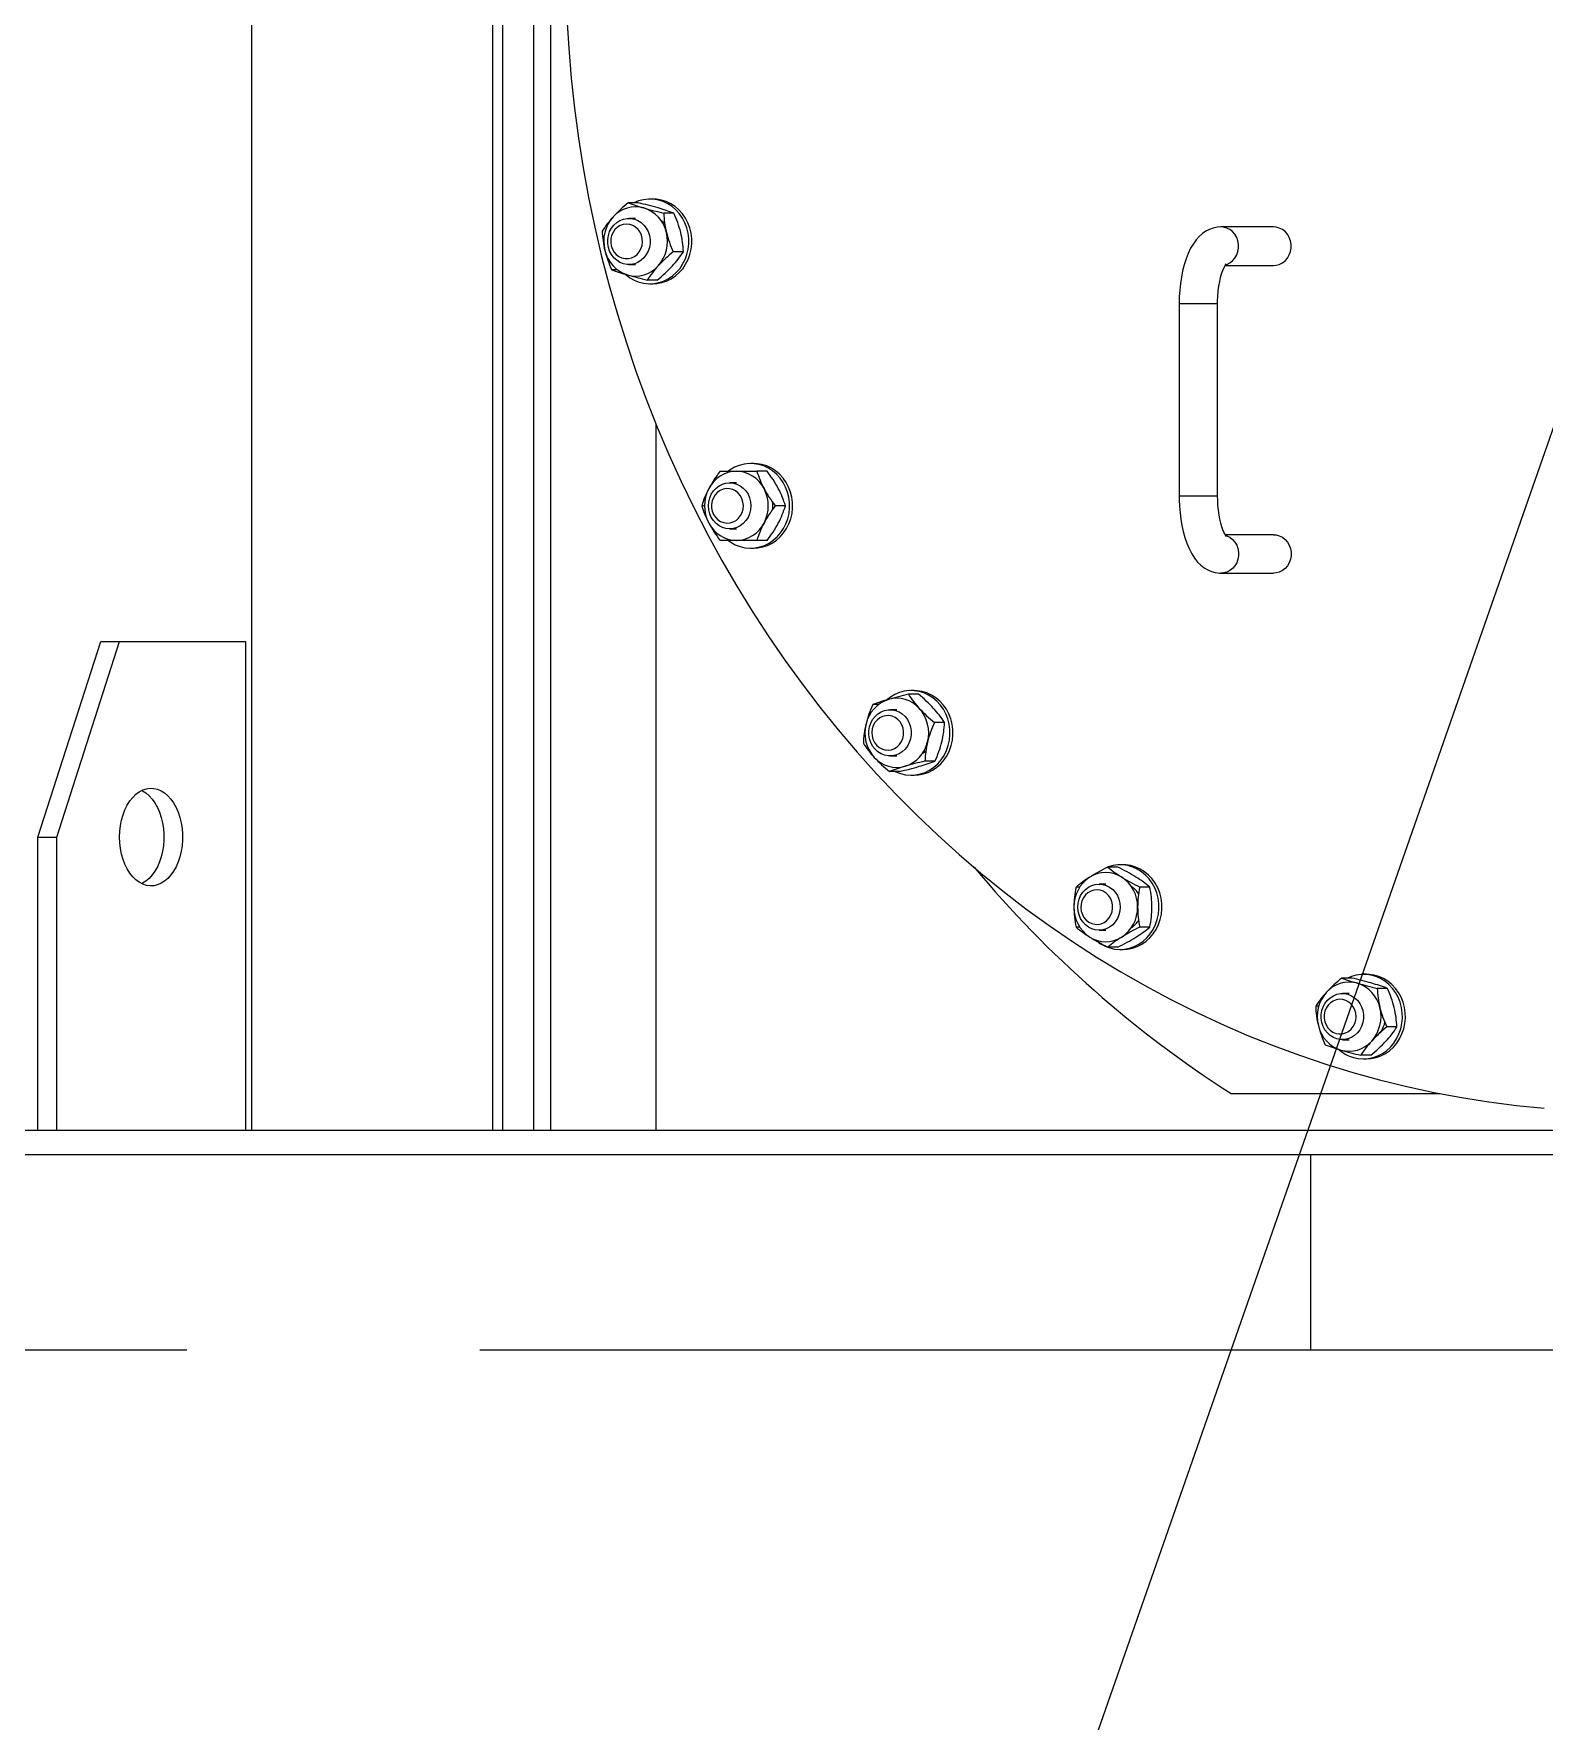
# Model space of a CAD drawing. Header units: inches. Extents: x 0 to 4731, y 0 to 1632.
# Drawn here: x 1572.35 to 1603.27, y 496.93 to 531.47 of the extents above; entities that cross this region are included whole.
import ezdxf

# ---------------------------------------------------------------- set-up
doc = ezdxf.new("R2010")
doc.units = ezdxf.units.IN
doc.header["$LTSCALE"] = 48
doc.header["$MEASUREMENT"] = 0
doc.linetypes.add('PHANTOM2', pattern=[1.25, 0.625, -0.125, 0.125, -0.125, 0.125, -0.125])
for name, color, linetype, lineweight in [('AM_11', 92, 'PHANTOM2', 25), ('AM_6', 140, 'Continuous', 35), ('Equipment-AM_0', 7, 'Continuous', 50)]:
    doc.layers.add(name, color=color, linetype=linetype, lineweight=lineweight)
doc.styles.get("Standard").update_dxf_attribs({"font": 'ROMANS.SHX', "width": 0.7})
doc.dimstyles.new('SLDDIMSTYLE3', dxfattribs={"dimtxt": 0.18, "dimasz": 6.24, "dimexe": 0, "dimexo": 0.0625, "dimgap": 0, "dimtad": 0, "dimtih": 1, "dimtoh": 1, "dimdec": 0, "dimrnd": 1e-09, "dimzin": 0, "dimdsep": 46, "dimlunit": 5, "dimtxsty": 'Standard', "dimsah": 1, "dimcen": 0.09, "dimadec": 0, "dimazin": 0, "dimtfac": 6.24, "dimtdec": 0, "dimtofl": 0, "dimtmove": 0, "dimatfit": 3, "dimfxl": 1, "dimfrac": 2, "dimtolj": 1, "dimtzin": 0, "dimarcsym": 0})

msp = doc.modelspace()

# ---------------------------------------------------------------- linework, layer by layer
at = {"layer": 'AM_11'}
for p, q in [((1521.479229, 504.530171), (1598.479229, 504.530171)), ((1598.479229, 504.530171), (1708.479229, 504.530171))]:
    msp.add_line(p, q, dxfattribs=at)
at = {"layer": 'Equipment-AM_0', "lineweight": 18}
for p, q in [((1576.810398, 509.030171), (1576.810398, 652.530171)), ((1581.951048, 509.030171), (1581.951048, 548.896312)), ((1582.58596, 509.030171), (1582.58596, 548.896312)), ((1582.934142, 509.030171), (1582.934142, 548.896312)), ((1581.741693, 509.030171), (1581.741693, 548.384545)), ((1584.721295, 528.012436), (1584.514687, 528.012436)), ((1585.020616, 528.088168), (1584.959084, 528.088168)), ((1584.666805, 527.694468), (1584.528357, 527.694468)), ((1585.44887, 527.800646), (1585.242263, 527.800646)), ((1597.725675, 527.51836), (1596.648857, 527.51836)), ((1585.643823, 527.010237), (1585.437216, 527.010237)), ((1584.290184, 526.643407), (1584.177018, 526.643407)), ((1584.528357, 526.749586), (1584.666805, 526.749586)), ((1585.111201, 526.431618), (1584.904594, 526.431618)), ((1596.735155, 526.730958), (1597.725675, 526.730958)), ((1584.959084, 526.355885), (1585.020616, 526.355885)), ((1595.793663, 525.943557), (1595.793663, 522.006549)), ((1596.581064, 525.943557), (1595.793663, 525.943557)), ((1596.581064, 522.006549), (1596.581064, 525.943557)), ((1585.088512, 509.030171), (1585.088512, 523.473402)), ((1587.084259, 522.67584), (1587.022727, 522.67584)), ((1586.396663, 522.51836), (1586.730448, 522.51836)), ((1586.730448, 522.282139), (1586.592, 522.282139)), ((1586.730448, 522.51836), (1587.149904, 522.51836)), ((1587.356512, 522.51836), (1587.149904, 522.51836)), ((1596.581064, 522.006549), (1595.793663, 522.006549)), ((1586.078121, 521.809698), (1586.020042, 521.809698)), ((1587.733132, 521.809698), (1587.526525, 521.809698)), ((1586.592, 521.337257), (1586.730448, 521.337257)), ((1586.730448, 521.101037), (1586.396663, 521.101037)), ((1587.149904, 521.101037), (1586.730448, 521.101037)), ((1587.022727, 520.943557), (1587.084259, 520.943557)), ((1587.356512, 521.101037), (1587.149904, 521.101037)), ((1597.725675, 521.219147), (1596.735113, 521.219147)), ((1596.648857, 520.431745), (1597.725675, 520.431745)), ((1572.432476, 515.030171), (1573.720637, 519.030171)), ((1572.814955, 515.030171), (1574.103116, 519.030171)), ((1573.720637, 519.030171), (1574.103116, 519.030171)), ((1574.103116, 519.030171), (1576.679436, 519.030171)), ((1576.679436, 519.030171), (1576.679436, 509.030171)), ((1590.457626, 517.952435), (1590.251019, 517.952435)), ((1590.367041, 518.028168), (1590.305509, 518.028168)), ((1589.636609, 517.740646), (1589.523443, 517.740646)), ((1590.013229, 517.634467), (1589.874781, 517.634467)), ((1590.990248, 517.373816), (1590.783641, 517.373816)), ((1589.874781, 516.689585), (1590.013229, 516.689585)), ((1590.795295, 516.583407), (1590.588687, 516.583407)), ((1590.067719, 516.371617), (1589.861112, 516.371617)), ((1590.305509, 516.295885), (1590.367041, 516.295885)), ((1572.432476, 509.030171), (1572.432476, 515.030171)), ((1572.432476, 515.030171), (1572.814955, 515.030171)), ((1572.814955, 509.030171), (1572.814955, 515.030171)), ((1594.540877, 514.414034), (1594.33427, 514.414034)), ((1594.645245, 514.461884), (1594.583713, 514.461884)), ((1593.758812, 514.004888), (1593.681944, 514.004888)), ((1594.291434, 514.068183), (1594.152986, 514.068183)), ((1595.193203, 514.004888), (1594.986596, 514.004888)), ((1593.758812, 513.186596), (1593.681944, 513.186596)), ((1594.152986, 513.123301), (1594.291434, 513.123301)), ((1595.193203, 513.186596), (1594.986596, 513.186596)), ((1594.540877, 512.777451), (1594.33427, 512.777451)), ((1594.583713, 512.729601), (1594.645245, 512.729601)), ((1599.327998, 512.144292), (1599.121391, 512.144292)), ((1599.62732, 512.220024), (1599.565788, 512.220024)), ((1600.055574, 511.932502), (1599.848967, 511.932502)), ((1599.273509, 511.826323), (1599.13506, 511.826323)), ((1598.650995, 511.565672), (1598.588769, 511.565672)), ((1600.250527, 511.142093), (1600.04392, 511.142093)), ((1599.13506, 510.881442), (1599.273509, 510.881442)), ((1599.717905, 510.563473), (1599.511298, 510.563473)), ((1599.565788, 510.487741), (1599.62732, 510.487741)), ((1596.85751, 509.778202), (1601.139859, 509.778202)), ((1557.354067, 509.030171), (1653.229229, 509.030171)), ((1556.966607, 508.530171), (1598.479229, 508.530171)), ((1598.479229, 508.530171), (1598.479229, 504.530171)), ((1598.479229, 508.530171), (1708.479229, 508.530171))]:
    msp.add_line(p, q, dxfattribs=at)
at = {"layer": 'Equipment-AM_0', "lineweight": 18, "flags": 128}
for points in [[(1583.259335, 531.793888), (1583.296566, 531.176806), (1583.348653, 530.560994), (1583.41556, 529.946875), (1583.497243, 529.334868), (1583.593644, 528.725394), (1583.704699, 528.118871), (1583.83033, 527.515713), (1583.970452, 526.916335), (1584.124968, 526.321147), (1584.293773, 525.730557), (1584.476751, 525.144969), (1584.673777, 524.564786), (1584.884715, 523.990405), (1585.109421, 523.422218), (1585.347742, 522.860617), (1585.599513, 522.305986), (1585.864562, 521.758704), (1586.142707, 521.219147), (1586.433759, 520.687685), (1586.737517, 520.164682), (1587.053773, 519.650496), (1587.38231, 519.14548), (1587.722904, 518.649979), (1588.075321, 518.164335), (1588.439318, 517.688878), (1588.814648, 517.223936), (1589.201053, 516.769826), (1589.598267, 516.326861), (1590.006019, 515.895343), (1590.424029, 515.475569), (1590.852011, 515.067825), (1591.289671, 514.672392), (1591.736709, 514.289541), (1592.192819, 513.919533), (1592.657689, 513.562623), (1593.131, 513.219055), (1593.612427, 512.889064), (1594.10164, 512.572878), (1594.598305, 512.270711), (1595.10208, 511.982772), (1595.612622, 511.709258), (1596.129578, 511.450357), (1596.652596, 511.206245), (1597.181317, 510.97709), (1597.715379, 510.763049), (1598.254415, 510.564269), (1598.798056, 510.380886), (1599.345929, 510.213025), (1599.89766, 510.060802), (1600.45287, 509.924322), (1601.011177, 509.803677), (1601.572201, 509.69895), (1602.135556, 509.610213), (1602.700856, 509.537527), (1603.267714, 509.480942)], [(1584.453463, 526.552336), (1584.465321, 526.541974), (1584.549424, 526.478964), (1584.640255, 526.428154), (1584.73632, 526.39038), (1584.836044, 526.366261), (1584.937787, 526.356194), (1585.039881, 526.360344), (1585.140647, 526.378643), (1585.238433, 526.41079), (1585.331631, 526.456258), (1585.418713, 526.514299), (1585.498247, 526.583961), (1585.568928, 526.664101), (1585.629595, 526.753401), (1585.679253, 526.850397), (1585.717086, 526.953494), (1585.742472, 527.061001), (1585.754995, 527.171152), (1585.754449, 527.282138), (1585.740843, 527.392137), (1585.714401, 527.499343), (1585.675557, 527.601996), (1585.624948, 527.698409), (1585.563405, 527.787), (1585.49194, 527.866314), (1585.411725, 527.93505), (1585.324078, 527.992077), (1585.230438, 528.03646), (1585.132342, 528.06747), (1585.031401, 528.084598), (1584.929272, 528.087563), (1584.827633, 528.076315), (1584.728153, 528.05104), (1584.633045, 528.012436)], [(1585.020616, 526.355885), (1585.101413, 526.360344), (1585.20218, 526.378643), (1585.299965, 526.41079), (1585.393164, 526.456258), (1585.480245, 526.514299), (1585.559779, 526.583961), (1585.63046, 526.664101), (1585.691128, 526.753401), (1585.740786, 526.850397), (1585.778618, 526.953494), (1585.804004, 527.061001), (1585.816527, 527.171152), (1585.815982, 527.282138), (1585.802376, 527.392137), (1585.775934, 527.499343), (1585.737089, 527.601996), (1585.68648, 527.698409), (1585.624938, 527.787), (1585.553472, 527.866314), (1585.473258, 527.93505), (1585.38561, 527.992077), (1585.29197, 528.03646), (1585.193874, 528.06747), (1585.092933, 528.084598), (1585.020616, 528.088168)], [(1584.108291, 527.09975), (1584.095127, 527.180851), (1584.095127, 527.263203), (1584.108291, 527.344303), (1584.134218, 527.421689), (1584.17212, 527.493008), (1584.220847, 527.556093), (1584.278917, 527.609028), (1584.344567, 527.650204), (1584.4158, 527.67837), (1584.490454, 527.69267), (1584.566259, 527.69267), (1584.640913, 527.67837), (1584.712147, 527.650204), (1584.777796, 527.609028), (1584.835866, 527.556093), (1584.884593, 527.493008), (1584.922496, 527.421689), (1584.948422, 527.344303), (1584.961586, 527.263203), (1584.961586, 527.180851), (1584.948422, 527.09975), (1584.922496, 527.022365), (1584.884593, 526.951046), (1584.835866, 526.887961), (1584.777796, 526.835026), (1584.712147, 526.79385), (1584.640913, 526.765684), (1584.566259, 526.751384), (1584.490454, 526.751384), (1584.4158, 526.765684), (1584.344567, 526.79385), (1584.278917, 526.835026), (1584.220847, 526.887961), (1584.17212, 526.951046), (1584.134218, 527.022365), (1584.108291, 527.09975)], [(1584.167158, 527.130319), (1584.1906, 527.063301), (1584.225981, 527.00278), (1584.271851, 526.951236), (1584.326334, 526.910778), (1584.387198, 526.883062), (1584.451951, 526.869224), (1584.517944, 526.869829), (1584.582473, 526.884854), (1584.642898, 526.913682), (1584.696743, 526.955134), (1584.741806, 527.007513), (1584.776241, 527.068674), (1584.798637, 527.136113), (1584.80808, 527.207069), (1584.804181, 527.278638), (1584.7871, 527.347889), (1584.757537, 527.411988), (1584.716702, 527.468309), (1584.666267, 527.514548), (1584.608296, 527.54881), (1584.545163, 527.569694), (1584.479453, 527.576345), (1584.413855, 527.56849), (1584.351056, 527.54645), (1584.293627, 527.511129), (1584.243917, 527.463971), (1584.203964, 527.406909), (1584.175401, 527.342277), (1584.1594, 527.272723), (1584.156614, 527.201092), (1584.167158, 527.130319)], [(1596.648857, 527.51836), (1596.570104, 527.512939), (1596.488851, 527.495735), (1596.411646, 527.46774), (1596.338709, 527.429718), (1596.269922, 527.382019), (1596.204893, 527.324421), (1596.143141, 527.256051), (1596.08441, 527.175621), (1596.029112, 527.082303), (1595.978474, 526.977038), (1595.933957, 526.862944), (1595.896121, 526.743032), (1595.864678, 526.618683), (1595.839262, 526.490716), (1595.819597, 526.359792), (1595.805507, 526.226586), (1595.796889, 526.091826), (1595.793721, 525.963555), (1595.793663, 525.943557)], [(1596.745718, 526.745281), (1596.767388, 526.752611), (1596.830059, 526.783704), (1596.886181, 526.82712), (1596.933725, 526.881289), (1596.970974, 526.944255), (1596.996581, 527.013741), (1597.00962, 527.087235), (1597.00962, 527.162083), (1596.996581, 527.235577), (1596.970974, 527.305063), (1596.933725, 527.368029), (1596.886181, 527.422198), (1596.830059, 527.465614), (1596.767388, 527.496706), (1596.700432, 527.514352), (1596.648507, 527.518359)], [(1597.725675, 526.730958), (1597.777251, 526.734965), (1597.844206, 526.752611), (1597.906877, 526.783704), (1597.962999, 526.82712), (1598.010543, 526.881289), (1598.047792, 526.944255), (1598.073399, 527.013741), (1598.086438, 527.087235), (1598.086438, 527.162083), (1598.073399, 527.235577), (1598.047792, 527.305063), (1598.010543, 527.368029), (1597.962999, 527.422198), (1597.906877, 527.465614), (1597.844206, 527.496706), (1597.777251, 527.514352), (1597.725675, 527.51836)], [(1596.581064, 525.943557), (1596.581648, 525.998917), (1596.586022, 526.104444), (1596.594567, 526.207469), (1596.607026, 526.306187), (1596.622991, 526.398877), (1596.641883, 526.48388), (1596.662926, 526.559625), (1596.68511, 526.624693), (1596.707164, 526.677905), (1596.727529, 526.718456), (1596.744383, 526.746088), (1596.755704, 526.761279), (1596.759082, 526.765031)], [(1586.569701, 521.096964), (1586.616728, 521.064268), (1586.707807, 521.013986), (1586.804057, 520.97677), (1586.903897, 520.953231), (1587.005689, 520.943754), (1587.10776, 520.948497), (1587.208436, 520.96738), (1587.306062, 521.000094), (1587.399035, 521.046102), (1587.48583, 521.104648), (1587.56502, 521.174771), (1587.635306, 521.25532), (1587.695534, 521.344971), (1587.744714, 521.442253), (1587.782039, 521.545569), (1587.806896, 521.653222), (1587.818877, 521.763444), (1587.817785, 521.874425), (1587.803639, 521.984344), (1587.776669, 522.091395), (1587.737321, 522.19382), (1587.686238, 522.289938), (1587.624261, 522.378171), (1587.552407, 522.45707), (1587.471855, 522.525338), (1587.383928, 522.581856), (1587.290071, 522.625695), (1587.191824, 522.656135), (1587.0908, 522.672677), (1586.988659, 522.675049), (1586.887077, 522.663212), (1586.787722, 522.63736), (1586.692226, 522.597918), (1586.602157, 522.545533), (1586.564799, 522.518726)], [(1587.084259, 520.943557), (1587.169293, 520.948497), (1587.269968, 520.96738), (1587.367594, 521.000094), (1587.460568, 521.046102), (1587.547362, 521.104648), (1587.626553, 521.174771), (1587.696839, 521.25532), (1587.757066, 521.344971), (1587.806246, 521.442253), (1587.843571, 521.545569), (1587.868428, 521.653222), (1587.880409, 521.763444), (1587.879317, 521.874425), (1587.865171, 521.984344), (1587.838202, 522.091395), (1587.798853, 522.19382), (1587.747771, 522.289938), (1587.685793, 522.378171), (1587.613939, 522.45707), (1587.533387, 522.525338), (1587.445461, 522.581856), (1587.351604, 522.625695), (1587.253356, 522.656135), (1587.152333, 522.672677), (1587.084259, 522.67584)], [(1586.215379, 521.573478), (1586.183342, 521.648114), (1586.163722, 521.72766), (1586.157115, 521.809698), (1586.163722, 521.891737), (1586.183342, 521.971283), (1586.215379, 522.045919), (1586.258859, 522.113377), (1586.312461, 522.171609), (1586.374557, 522.218844), (1586.44326, 522.253648), (1586.516483, 522.274962), (1586.592, 522.282139), (1586.667516, 522.274962), (1586.740739, 522.253648), (1586.809442, 522.218844), (1586.871538, 522.171609), (1586.92514, 522.113377), (1586.96862, 522.045919), (1587.000657, 521.971283), (1587.020277, 521.891737), (1587.026884, 521.809698), (1587.020277, 521.72766), (1587.000657, 521.648114), (1586.96862, 521.573478), (1586.92514, 521.506019), (1586.871538, 521.447787), (1586.809442, 521.400552), (1586.740739, 521.365749), (1586.667516, 521.344435), (1586.592, 521.337257), (1586.516483, 521.344435), (1586.44326, 521.365749), (1586.374557, 521.400552), (1586.312461, 521.447787), (1586.258859, 521.506019), (1586.215379, 521.573478)], [(1586.263385, 521.632533), (1586.301995, 521.574389), (1586.350588, 521.525879), (1586.407176, 521.488988), (1586.469441, 521.465228), (1586.534834, 521.45557), (1586.600678, 521.46041), (1586.664278, 521.47955), (1586.723029, 521.512206), (1586.774526, 521.557042), (1586.816662, 521.612221), (1586.84771, 521.675485), (1586.8664, 521.744244), (1586.871967, 521.815683), (1586.864182, 521.886876), (1586.843365, 521.95491), (1586.810368, 522.016999), (1586.766541, 522.070601), (1586.713679, 522.113522), (1586.653946, 522.144004), (1586.589788, 522.160799), (1586.523831, 522.163221), (1586.458775, 522.151169), (1586.397285, 522.125137), (1586.341876, 522.086191), (1586.294818, 522.035926), (1586.258038, 521.976399), (1586.23304, 521.910047), (1586.220849, 521.839586), (1586.221964, 521.767903), (1586.236339, 521.69793), (1586.263385, 521.632533)], [(1595.793663, 522.006549), (1595.794421, 521.934584), (1595.799967, 521.799569), (1595.810894, 521.665976), (1595.827227, 521.534616), (1595.849037, 521.406201), (1595.876478, 521.281351), (1595.909832, 521.160578), (1595.949599, 521.044285), (1595.996595, 520.932829), (1596.052016, 520.826772), (1596.110117, 520.737193), (1596.172409, 520.659804), (1596.237921, 520.594766), (1596.306551, 520.541142), (1596.378395, 520.498216), (1596.45333, 520.465777), (1596.530876, 520.443965), (1596.617532, 520.432601), (1596.648857, 520.431745)], [(1596.758737, 521.18529), (1596.759286, 521.184836), (1596.753986, 521.190918), (1596.742483, 521.206854), (1596.726494, 521.233522), (1596.707468, 521.271536), (1596.686745, 521.321105), (1596.665582, 521.381981), (1596.64512, 521.453478), (1596.626354, 521.534545), (1596.610111, 521.623858), (1596.597051, 521.719899), (1596.587671, 521.821028), (1596.582315, 521.92553), (1596.581064, 522.006549)], [(1596.745843, 521.204787), (1596.767388, 521.197494), (1596.830059, 521.166401), (1596.886181, 521.122985), (1596.933725, 521.068816), (1596.970974, 521.00585), (1596.996581, 520.936365), (1597.00962, 520.86287), (1597.00962, 520.788023), (1596.996581, 520.714528), (1596.970974, 520.645042), (1596.933725, 520.582077), (1596.886181, 520.527907), (1596.830059, 520.484491), (1596.767388, 520.453399), (1596.700432, 520.435753), (1596.648644, 520.431746)], [(1597.725675, 521.219147), (1597.777251, 521.21514), (1597.844206, 521.197494), (1597.906877, 521.166401), (1597.962999, 521.122985), (1598.010543, 521.068816), (1598.047792, 521.00585), (1598.073399, 520.936365), (1598.086438, 520.86287), (1598.086438, 520.788023), (1598.073399, 520.714528), (1598.047792, 520.645042), (1598.010543, 520.582077), (1597.962999, 520.527907), (1597.906877, 520.484491), (1597.844206, 520.453399), (1597.777251, 520.435753), (1597.725675, 520.431745)], [(1589.979469, 516.371617), (1589.994506, 516.364498), (1590.090938, 516.327841), (1590.190893, 516.304881), (1590.29273, 516.295996), (1590.394776, 516.301331), (1590.495357, 516.320798), (1590.592821, 516.354079), (1590.685567, 516.400625), (1590.772072, 516.459675), (1590.850917, 516.530256), (1590.920806, 516.611212), (1590.980591, 516.701211), (1591.029292, 516.798777), (1591.066108, 516.902308), (1591.090436, 517.010104), (1591.101875, 517.120393), (1591.100237, 517.231367), (1591.08555, 517.341202), (1591.058055, 517.448095), (1591.018203, 517.550291), (1590.966649, 517.646111), (1590.904238, 517.733983), (1590.831997, 517.812463), (1590.751111, 517.880263), (1590.662908, 517.93627), (1590.568836, 517.979563), (1590.470441, 518.009433), (1590.369337, 518.025388), (1590.267185, 518.027167), (1590.165663, 518.01474), (1590.066437, 517.988312), (1589.971136, 517.948316), (1589.881326, 517.89541), (1589.810152, 517.84071)], [(1590.367041, 516.295885), (1590.456309, 516.301331), (1590.55689, 516.320798), (1590.654353, 516.354079), (1590.747099, 516.400625), (1590.833605, 516.459675), (1590.912449, 516.530256), (1590.982338, 516.611212), (1591.042124, 516.701211), (1591.090825, 516.798777), (1591.127641, 516.902308), (1591.151968, 517.010104), (1591.163407, 517.120393), (1591.16177, 517.231367), (1591.147083, 517.341202), (1591.119588, 517.448095), (1591.079736, 517.550291), (1591.028181, 517.646111), (1590.965771, 517.733983), (1590.893529, 517.812463), (1590.812643, 517.880263), (1590.72444, 517.93627), (1590.630368, 517.979563), (1590.531973, 518.009433), (1590.430869, 518.025388), (1590.367041, 518.028168)], [(1589.567272, 516.82796), (1589.518545, 516.891045), (1589.480642, 516.962364), (1589.454715, 517.03975), (1589.441552, 517.12085), (1589.441552, 517.203202), (1589.454715, 517.284303), (1589.480642, 517.361689), (1589.518545, 517.433007), (1589.567272, 517.496093), (1589.625342, 517.549027), (1589.690991, 517.590203), (1589.762225, 517.618369), (1589.836879, 517.63267), (1589.912684, 517.63267), (1589.987338, 517.618369), (1590.058571, 517.590203), (1590.124221, 517.549027), (1590.182291, 517.496093), (1590.231018, 517.433007), (1590.26892, 517.361689), (1590.294847, 517.284303), (1590.308011, 517.203202), (1590.308011, 517.12085), (1590.294847, 517.03975), (1590.26892, 516.962364), (1590.231018, 516.891045), (1590.182291, 516.82796), (1590.124221, 516.775025), (1590.058571, 516.733849), (1589.987338, 516.705683), (1589.912684, 516.691383), (1589.836879, 516.691383), (1589.762225, 516.705683), (1589.690991, 516.733849), (1589.625342, 516.775025), (1589.567272, 516.82796)], [(1589.598, 516.911477), (1589.649147, 516.86617), (1589.707642, 516.832976), (1589.77109, 516.813253), (1589.836895, 516.807809), (1589.90236, 516.816867), (1589.964808, 516.840056), (1590.02168, 516.876426), (1590.070649, 516.924488), (1590.10971, 516.982276), (1590.137264, 517.047422), (1590.152182, 517.117261), (1590.153853, 517.188932), (1590.142211, 517.259501), (1590.11773, 517.32608), (1590.081413, 517.385943), (1590.034748, 517.436638), (1589.979644, 517.476091), (1589.918358, 517.502686), (1589.853399, 517.515334), (1589.787425, 517.513518), (1589.723138, 517.497312), (1589.663171, 517.467379), (1589.609977, 517.424945), (1589.565735, 517.371747), (1589.532256, 517.309963), (1589.510911, 517.242122), (1589.502573, 517.171003), (1589.507585, 517.099515), (1589.52574, 517.030588), (1589.556295, 516.967041), (1589.598, 516.911477)], [(1574.103116, 515.030171), (1574.107636, 515.148444), (1574.121135, 515.265057), (1574.143422, 515.378372), (1574.174185, 515.4868), (1574.212992, 515.588817), (1574.259298, 515.682993), (1574.312453, 515.768004), (1574.37171, 515.842658), (1574.436239, 515.905906), (1574.505133, 515.95686), (1574.577425, 515.994806), (1574.6521, 516.019211), (1574.72811, 516.029732), (1574.804388, 516.026221), (1574.879863, 516.008727), (1574.953475, 515.977497), (1575.024192, 515.932969), (1575.091021, 515.875767), (1575.153023, 515.806695), (1575.209328, 515.726722), (1575.259146, 515.636971), (1575.301777, 515.538702), (1575.336623, 515.433294), (1575.363195, 515.322227), (1575.381119, 515.207061), (1575.390145, 515.089411), (1575.390145, 514.97093), (1575.381119, 514.85328), (1575.363195, 514.738114), (1575.336623, 514.627047), (1575.301777, 514.52164), (1575.259146, 514.423371), (1575.209328, 514.33362), (1575.153023, 514.253647), (1575.091021, 514.184575), (1575.024192, 514.127373), (1574.953475, 514.082844), (1574.879863, 514.051614), (1574.804388, 514.034121), (1574.72811, 514.03061), (1574.6521, 514.04113), (1574.577425, 514.065535), (1574.505133, 514.103481), (1574.436239, 514.154436), (1574.37171, 514.217684), (1574.312453, 514.292337), (1574.259298, 514.377349), (1574.212992, 514.471524), (1574.174185, 514.573541), (1574.143422, 514.681969), (1574.121135, 514.795285), (1574.107636, 514.911898), (1574.103116, 515.030171)], [(1574.555956, 515.985073), (1574.570996, 515.977497), (1574.641713, 515.932969), (1574.708542, 515.875767), (1574.770544, 515.806695), (1574.826849, 515.726722), (1574.876667, 515.636971), (1574.919298, 515.538702), (1574.954144, 515.433294), (1574.980716, 515.322227), (1574.99864, 515.207061), (1575.007666, 515.089411), (1575.007666, 514.97093), (1574.99864, 514.85328), (1574.980716, 514.738114), (1574.954144, 514.627047), (1574.919298, 514.52164), (1574.876667, 514.423371), (1574.826849, 514.33362), (1574.770544, 514.253647), (1574.708542, 514.184575), (1574.641713, 514.127373), (1574.570996, 514.082844), (1574.555956, 514.075268)], [(1594.144439, 512.87292), (1594.185069, 512.845642), (1594.276638, 512.79642), (1594.373248, 512.760323), (1594.473315, 512.737944), (1594.575194, 512.72965), (1594.677213, 512.735577), (1594.777696, 512.755628), (1594.874995, 512.789474), (1594.967511, 512.836558), (1595.053724, 512.896109), (1595.132221, 512.967147), (1595.20171, 513.048507), (1595.261052, 513.138852), (1595.309273, 513.2367), (1595.345579, 513.340443), (1595.369376, 513.448378), (1595.380273, 513.558732), (1595.378089, 513.669695), (1595.362862, 513.779443), (1595.334842, 513.886175), (1595.294488, 513.988138), (1595.242463, 514.083657), (1595.179621, 514.171166), (1595.106995, 514.249225), (1595.025776, 514.316555), (1594.937299, 514.372049), (1594.843016, 514.414796), (1594.744475, 514.444094), (1594.643294, 514.459462), (1594.541135, 514.460648), (1594.439676, 514.447632), (1594.340581, 514.420629), (1594.331146, 514.417276)], [(1594.645245, 512.729601), (1594.738745, 512.735577), (1594.839229, 512.755628), (1594.936527, 512.789474), (1595.029043, 512.836558), (1595.115257, 512.896109), (1595.193753, 512.967147), (1595.263243, 513.048507), (1595.322585, 513.138852), (1595.370805, 513.2367), (1595.407112, 513.340443), (1595.430909, 513.448378), (1595.441805, 513.558732), (1595.439622, 513.669695), (1595.424395, 513.779443), (1595.396374, 513.886175), (1595.35602, 513.988138), (1595.303995, 514.083657), (1595.241154, 514.171166), (1595.168528, 514.249225), (1595.087309, 514.316555), (1594.998832, 514.372049), (1594.904548, 514.414796), (1594.806008, 514.444094), (1594.704827, 514.459462), (1594.645245, 514.461884)], [(1593.935544, 513.186596), (1593.873448, 513.233832), (1593.819845, 513.292063), (1593.776365, 513.359522), (1593.744328, 513.434158), (1593.724708, 513.513704), (1593.718102, 513.595742), (1593.724708, 513.677781), (1593.744328, 513.757327), (1593.776365, 513.831963), (1593.819845, 513.899422), (1593.873448, 513.957653), (1593.935544, 514.004888), (1594.004247, 514.039692), (1594.077469, 514.061006), (1594.152986, 514.068183), (1594.228503, 514.061006), (1594.301725, 514.039692), (1594.370428, 514.004888), (1594.432524, 513.957653), (1594.486126, 513.899422), (1594.529607, 513.831963), (1594.561643, 513.757327), (1594.581263, 513.677781), (1594.58787, 513.595742), (1594.581263, 513.513704), (1594.561643, 513.434158), (1594.529607, 513.359522), (1594.486126, 513.292063), (1594.432524, 513.233832), (1594.370428, 513.186596), (1594.301725, 513.151793), (1594.228503, 513.130479), (1594.152986, 513.123301), (1594.077469, 513.130479), (1594.004247, 513.151793), (1593.935544, 513.186596)], [(1593.943755, 513.288883), (1594.003953, 513.259501), (1594.068363, 513.243885), (1594.134349, 513.242674), (1594.199208, 513.255918), (1594.260285, 513.283074), (1594.31508, 513.323031), (1594.36135, 513.374153), (1594.397199, 513.434347), (1594.421162, 513.501148), (1594.432255, 513.571822), (1594.430027, 513.643475), (1594.414566, 513.713174), (1594.386507, 513.778065), (1594.346999, 513.835492), (1594.297658, 513.883104), (1594.240505, 513.918951), (1594.177879, 513.941566), (1594.112345, 513.950022), (1594.046586, 513.943975), (1593.983293, 513.923671), (1593.925058, 513.889941), (1593.874265, 513.844167), (1593.832993, 513.788222), (1593.802933, 513.724398), (1593.785315, 513.655306), (1593.780859, 513.583775), (1593.78975, 513.512735), (1593.811621, 513.445092), (1593.845579, 513.383618), (1593.890233, 513.330827), (1593.943755, 513.288883)], [(1599.359434, 510.517254), (1599.459609, 510.495456), (1599.561528, 510.487753), (1599.663516, 510.494272), (1599.7639, 510.514906), (1599.861031, 510.549316), (1599.953314, 510.596937), (1600.039233, 510.656987), (1600.117379, 510.72848), (1600.186467, 510.810242), (1600.245365, 510.90093), (1600.293103, 510.999056), (1600.328899, 511.103008), (1600.352164, 511.21108), (1600.362518, 511.321496), (1600.359789, 511.432445), (1600.344022, 511.542103), (1600.315477, 511.64867), (1600.274623, 511.750398), (1600.222129, 511.845614), (1600.158858, 511.932756), (1600.085848, 512.010393), (1600.0043, 512.077251), (1599.915551, 512.13223), (1599.821059, 512.174429), (1599.722375, 512.203155), (1599.62112, 512.217936), (1599.518957, 512.218529), (1599.417563, 512.204924), (1599.318602, 512.177346), (1599.239748, 512.144292)], [(1599.62732, 510.487741), (1599.725049, 510.494272), (1599.825432, 510.514906), (1599.922563, 510.549316), (1600.014846, 510.596937), (1600.100766, 510.656987), (1600.178911, 510.72848), (1600.248, 510.810242), (1600.306897, 510.90093), (1600.354635, 510.999056), (1600.390431, 511.103008), (1600.413697, 511.21108), (1600.42405, 511.321496), (1600.421321, 511.432445), (1600.405555, 511.542103), (1600.37701, 511.64867), (1600.336155, 511.750398), (1600.283661, 511.845614), (1600.22039, 511.932756), (1600.147381, 512.010393), (1600.065832, 512.077251), (1599.977083, 512.13223), (1599.882591, 512.174429), (1599.783908, 512.203155), (1599.682653, 512.217936), (1599.62732, 512.220024)], [(1599.022504, 510.89754), (1598.95127, 510.925706), (1598.885621, 510.966881), (1598.827551, 511.019816), (1598.778824, 511.082901), (1598.740922, 511.15422), (1598.714995, 511.231606), (1598.701831, 511.312707), (1598.701831, 511.395058), (1598.714995, 511.476159), (1598.740922, 511.553545), (1598.778824, 511.624863), (1598.827551, 511.687949), (1598.885621, 511.740883), (1598.95127, 511.782059), (1599.022504, 511.810225), (1599.097158, 511.824526), (1599.172963, 511.824526), (1599.247617, 511.810225), (1599.31885, 511.782059), (1599.3845, 511.740883), (1599.44257, 511.687949), (1599.491297, 511.624863), (1599.529199, 511.553545), (1599.555126, 511.476159), (1599.56829, 511.395058), (1599.56829, 511.312707), (1599.555126, 511.231606), (1599.529199, 511.15422), (1599.491297, 511.082901), (1599.44257, 511.019816), (1599.3845, 510.966881), (1599.31885, 510.925706), (1599.247617, 510.89754), (1599.172963, 510.883239), (1599.097158, 510.883239), (1599.022504, 510.89754)], [(1599.004494, 511.011625), (1599.069641, 511.000171), (1599.135577, 511.003197), (1599.199602, 511.020581), (1599.259096, 511.05161), (1599.311622, 511.095014), (1599.355031, 511.149016), (1599.387544, 511.211405), (1599.407832, 511.279628), (1599.415063, 511.35089), (1599.408941, 511.422275), (1599.389717, 511.49086), (1599.358178, 511.553837), (1599.315615, 511.608628), (1599.263771, 511.65299), (1599.204768, 511.685106), (1599.141022, 511.703662), (1599.075143, 511.707897), (1599.009827, 511.69764), (1598.947749, 511.673309), (1598.89145, 511.6359), (1598.843235, 511.586946), (1598.805078, 511.52845), (1598.778542, 511.462807), (1598.764712, 511.392705), (1598.764154, 511.321014), (1598.776893, 511.250668), (1598.802405, 511.184548), (1598.839647, 511.12536), (1598.887094, 511.075528), (1598.942803, 511.037092), (1599.004494, 511.011625)]]:
    msp.add_lwpolyline(points, dxfattribs=at)
at = {"layer": 'Equipment-AM_0', "lineweight": 18}
for centre, radius, start, end in [((1586.491624, 525.590119), 3.126643, 129.2190687, 136.9839176), ((1584.667104, 527.311503), 0.618445, 74.1860533, 138.2733814), ((1586.107389, 532.300359), 4.574165, 249.6230425, 253.8574023), ((1582.822464, 519.887501), 8.343867, 73.960185, 76.8458307), ((1584.630817, 527.255154), 0.682831, 12.7146619, 72.5447744), ((1587.141094, 535.925581), 8.343867, 253.960185, 256.8458307), ((1583.856168, 523.512723), 4.574165, 69.6230425, 73.8574023), ((1585.742401, 526.305024), 2.091161, 137.3014589, 147.3305152), ((1584.764008, 527.222302), 0.750141, 138.1148224, 194.1744334), ((1584.942245, 527.261169), 0.457195, 45.3842174, 57.2109488), ((1587.231398, 527.874283), 1.990498, 182.1200878, 193.623436), ((1583.366409, 526.838783), 2.293867, 14.3019506, 24.791631), ((1585.9712, 527.507453), 1.990498, 182.1200878, 193.623436), ((1584.569601, 527.221751), 0.750141, 318.1148224, 14.1744334), ((1587.532567, 527.976677), 2.307488, 194.3329961, 204.7605855), ((1583.653044, 526.936373), 1.992149, 2.1248708, 13.618653), ((1584.702792, 527.1889), 0.682831, 192.7146619, 252.5447744), ((1586.272369, 527.609846), 2.307488, 194.3329961, 204.7605855), ((1587.428613, 524.572468), 3.147758, 129.2451513, 136.957835), ((1583.87792, 528.14333), 2.09817, 317.3182518, 327.3137223), ((1585.760214, 530.902518), 4.543846, 249.6089088, 253.871536), ((1584.666505, 527.13255), 0.618445, 254.1860533, 318.2733814), ((1586.785572, 534.487999), 8.27305, 253.9478317, 256.858184), ((1586.670498, 525.298525), 2.09817, 137.3182518, 147.3137223), ((1583.119804, 528.869387), 3.147758, 309.2451513, 316.957835), ((1586.741537, 521.873162), 0.645293, 90.9846433, 153.2080903), ((1588.420394, 520.945627), 2.563002, 142.1476105, 151.6158428), ((1586.719359, 521.873162), 0.645293, 26.7919097, 89.0153567), ((1589.037088, 523.086135), 1.970744, 196.7443749, 207.8979163), ((1585.287752, 520.916253), 2.616584, 28.481316, 37.7552307), ((1587.892074, 521.248143), 1.954443, 152.0554216, 163.3022873), ((1586.838775, 521.809698), 0.760807, 152.2425059, 207.7574941), ((1589.613212, 523.4235), 2.637919, 208.5189012, 217.7176455), ((1586.62212, 521.809698), 0.760807, 332.2425059, 27.7574941), ((1585.849749, 521.243483), 1.966655, 16.732744, 27.9095471), ((1587.907226, 522.377474), 1.970744, 196.7443749, 207.8979163), ((1589.561942, 520.229342), 2.576906, 142.1732127, 151.5902406), ((1586.941941, 521.809698), 0.533792, 350.3298485, 9.7004388), ((1585.858623, 522.37227), 1.957108, 332.0631031, 343.2946058), ((1586.741537, 521.746234), 0.645293, 206.7919097, 269.0153567), ((1588.48335, 522.714839), 2.637919, 208.5189012, 217.7176455), ((1586.719359, 521.746234), 0.645293, 270.9846433, 333.2080903), ((1589.024413, 520.538465), 1.957108, 152.0631031, 163.2946058), ((1585.321095, 522.681393), 2.576906, 322.1732127, 331.5902406), ((1590.049217, 517.195153), 0.682831, 107.4552256, 167.2853381), ((1591.116145, 513.452722), 4.574165, 106.1425977, 110.3769575), ((1592.149849, 509.827501), 8.343867, 103.1541693, 106.039815), ((1590.01293, 517.251503), 0.618445, 41.7266186, 105.8139467), ((1592.021418, 519.089001), 2.103828, 212.6997545, 222.6682715), ((1588.429853, 515.475796), 3.200876, 43.1062542, 50.6907596), ((1591.568065, 516.792217), 2.253885, 155.1150619, 165.7913565), ((1592.833578, 519.874139), 3.233242, 223.1442714, 230.6527423), ((1589.916026, 517.162302), 0.750141, 345.8255666, 41.8851776), ((1589.228415, 516.243867), 2.093046, 32.6740122, 42.6940137), ((1591.296923, 516.879463), 1.969705, 166.315639, 177.9408372), ((1590.110433, 517.161751), 0.750141, 165.8255666, 221.8851776), ((1592.836648, 516.42241), 2.262744, 155.1360228, 165.7703956), ((1589.022869, 517.444444), 1.968646, 346.3125026, 357.9439737), ((1591.098889, 518.086802), 2.103828, 212.6997545, 222.6682715), ((1589.977242, 517.1289), 0.682831, 287.4552256, 347.2853381), ((1590.287619, 517.124242), 0.458906, 302.7829096, 315.6669292), ((1592.556066, 516.512778), 1.968646, 166.3125026, 177.9439737), ((1588.742288, 517.534813), 2.262744, 335.1360228, 345.7703956), ((1590.013529, 517.07255), 0.618445, 221.7266186, 285.8139467), ((1591.911049, 518.87194), 3.233242, 223.1442714, 230.6527423), ((1591.444307, 512.112506), 4.543846, 106.128464, 110.3910912), ((1588.186741, 524.427998), 8.27305, 283.141816, 286.0521683), ((1592.469665, 508.527026), 8.27305, 103.141816, 106.0521683), ((1589.212099, 520.842518), 4.543846, 286.128464, 290.3910912), ((1609.260659, 529.157765), 23.008814, 219.8604422, 237.380277), ((1596.273774, 510.480568), 4.385639, 116.2468806, 121.7610497), ((1595.99674, 516.418017), 2.603796, 230.321484, 238.0170982), ((1592.562861, 510.411102), 4.464976, 58.287977, 63.7040928), ((1594.360379, 513.60595), 0.721343, 123.2120479, 180.8107982), ((1595.708764, 513.585873), 2.06968, 168.3194858, 179.7267751), ((1595.346433, 511.998108), 2.607238, 121.9879895, 129.6734283), ((1594.291434, 513.695458), 0.608754, 57.6026398, 122.3973602), ((1596.98997, 518.053559), 4.517216, 238.3193177, 243.672752), ((1594.222489, 513.60595), 0.721343, 359.1892018, 56.7879521), ((1594.556831, 513.622701), 0.47288, 30.291616, 56.9874182), ((1593.543012, 512.017911), 2.582868, 50.2902589, 58.0483233), ((1597.018178, 513.585374), 2.074444, 168.3326281, 179.7136328), ((1593.166383, 513.585873), 2.06968, 0.2732249, 11.6805142), ((1594.360379, 513.585535), 0.721343, 179.1892018, 236.7879521), ((1595.713525, 513.60611), 2.074444, 180.2863672, 191.6673719), ((1594.222489, 513.585535), 0.721343, 303.2120479, 0.8107982), ((1594.555011, 513.570561), 0.475363, 303.079921, 330.1620219), ((1597.013416, 513.605612), 2.06968, 180.2732249, 191.6805142), ((1593.161621, 513.60611), 2.074444, 348.3326281, 359.7136328), ((1595.344414, 515.19058), 2.603796, 230.321484, 238.0170982), ((1594.291434, 513.496027), 0.608754, 237.6026398, 302.3973602), ((1596.337644, 516.826121), 4.517216, 238.3193177, 243.672752), ((1595.990783, 510.781717), 2.593644, 121.9678175, 129.6936003), ((1592.617926, 516.681058), 4.351538, 296.2252579, 301.7826723), ((1596.909547, 509.282989), 4.351538, 116.2252579, 121.7826723), ((1593.53669, 515.18233), 2.593644, 301.9678175, 309.6936003), ((1601.112788, 509.706522), 3.147758, 129.2451513, 136.957835), ((1599.273808, 511.443359), 0.618445, 74.1860533, 138.2733814), ((1600.707872, 516.41336), 4.554324, 249.6138145, 253.8666303), ((1597.389398, 503.866646), 8.501622, 73.9869633, 76.8190524), ((1601.814907, 520.31513), 8.610074, 254.0048033, 256.8012124), ((1599.237521, 511.387009), 0.682831, 12.7146619, 72.5447744), ((1598.483732, 507.707801), 4.507636, 69.5917801, 73.8886647), ((1601.8174, 512.003276), 1.969705, 182.0591628, 193.684361), ((1598.010952, 510.984073), 2.253885, 14.2086435, 24.8849381), ((1600.354673, 510.432579), 2.09817, 137.3182518, 147.3137223), ((1599.370712, 511.354158), 0.750141, 138.1148224, 194.1744334), ((1600.556148, 511.636301), 1.968646, 182.0560263, 193.6874974), ((1599.176305, 511.353607), 0.750141, 318.1148224, 14.1744334), ((1599.526404, 511.339583), 0.490321, 303.4316663, 348.3799779), ((1602.088542, 512.090522), 2.253885, 194.2086435, 204.8849381), ((1598.282094, 511.071319), 1.969705, 2.0591628, 13.684361), ((1599.309496, 511.320756), 0.682831, 192.7146619, 252.5447744), ((1600.836729, 511.726669), 2.262744, 194.2296044, 204.8639772), ((1602.020856, 508.719776), 3.126643, 129.2190687, 136.9839176), ((1598.490191, 512.270885), 2.091161, 317.3014589, 327.3305152), ((1600.370203, 515.044331), 4.554324, 249.6138145, 253.8666303), ((1599.579558, 511.263378), 0.777917, 229.3051044, 253.5627527), ((1599.273209, 511.264406), 0.618445, 254.1860533, 318.2733814), ((1601.477238, 518.946102), 8.610074, 254.0048033, 256.8012124), ((1601.271634, 509.434681), 2.091161, 137.3014589, 147.3305152), ((1597.740969, 512.985791), 3.126643, 309.2190687, 316.9839176)]:
    msp.add_arc(centre, radius, start, end, dxfattribs=at)

# ---------------------------------------------------------------- leaders
at = {"layer": 'AM_6'}
msp.add_leader([(1607.479956, 534.947705), (1590.812836, 487.237269), (1579.372032, 487.237269)], dimstyle='SLDDIMSTYLE3', dxfattribs=at)

doc.saveas('drawing.dxf')
